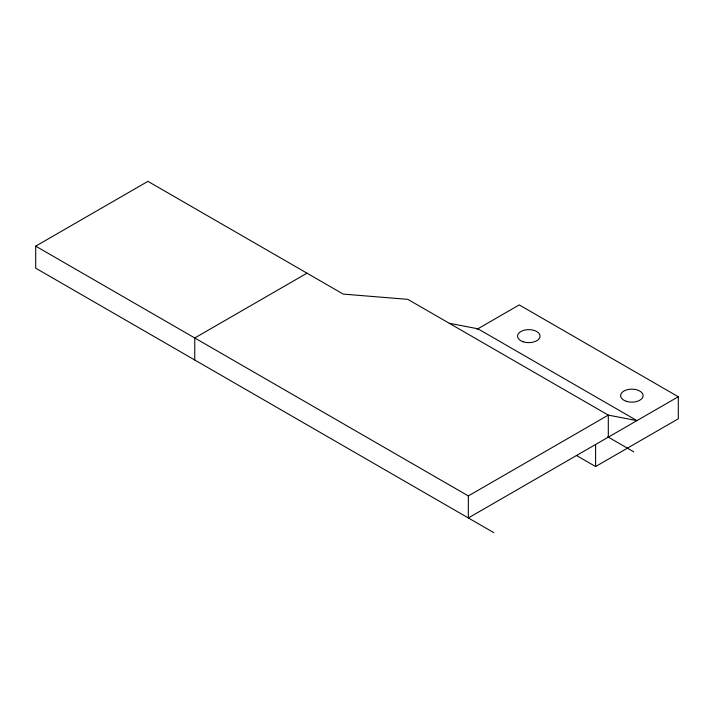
<?xml version="1.0" encoding="UTF-8"?>
<svg xmlns="http://www.w3.org/2000/svg" width="714" height="714" viewBox="0 0 714 714"><rect width="100%" height="100%" fill="white"/><g stroke="black" fill="none" stroke-linecap="round" stroke-linejoin="round"><path stroke-width="1.07" d="M493.793 532.653L35.7 268.178L35.7 246.143L147.932 181.347L343.229 294.097L407.81 299.353L608.31 415.111L636.942 420.617L477.889 328.788L449.258 323.281M306.993 273.176L194.761 337.972L194.761 360.017M476.925 329.341L519.239 304.914L678.3 396.743L678.3 418.788L595.592 466.537L576.305 455.407M35.7 246.143L468.339 495.927L608.31 415.111L608.31 437.155M678.3 396.743L468.339 517.962L468.339 495.927M607.739 436.816L633.764 451.846M595.592 444.501L595.592 466.537M523.157 341.756A11.245 6.497 0 0 0 540.034 336.133A11.245 6.497 0 0 0 523.157 330.511A11.245 6.497 0 0 0 523.157 341.756M626.232 401.268A11.245 6.497 0 0 0 643.1 395.645A11.245 6.497 0 0 0 626.232 390.022A11.245 6.497 0 0 0 626.232 401.268"/></g></svg>
